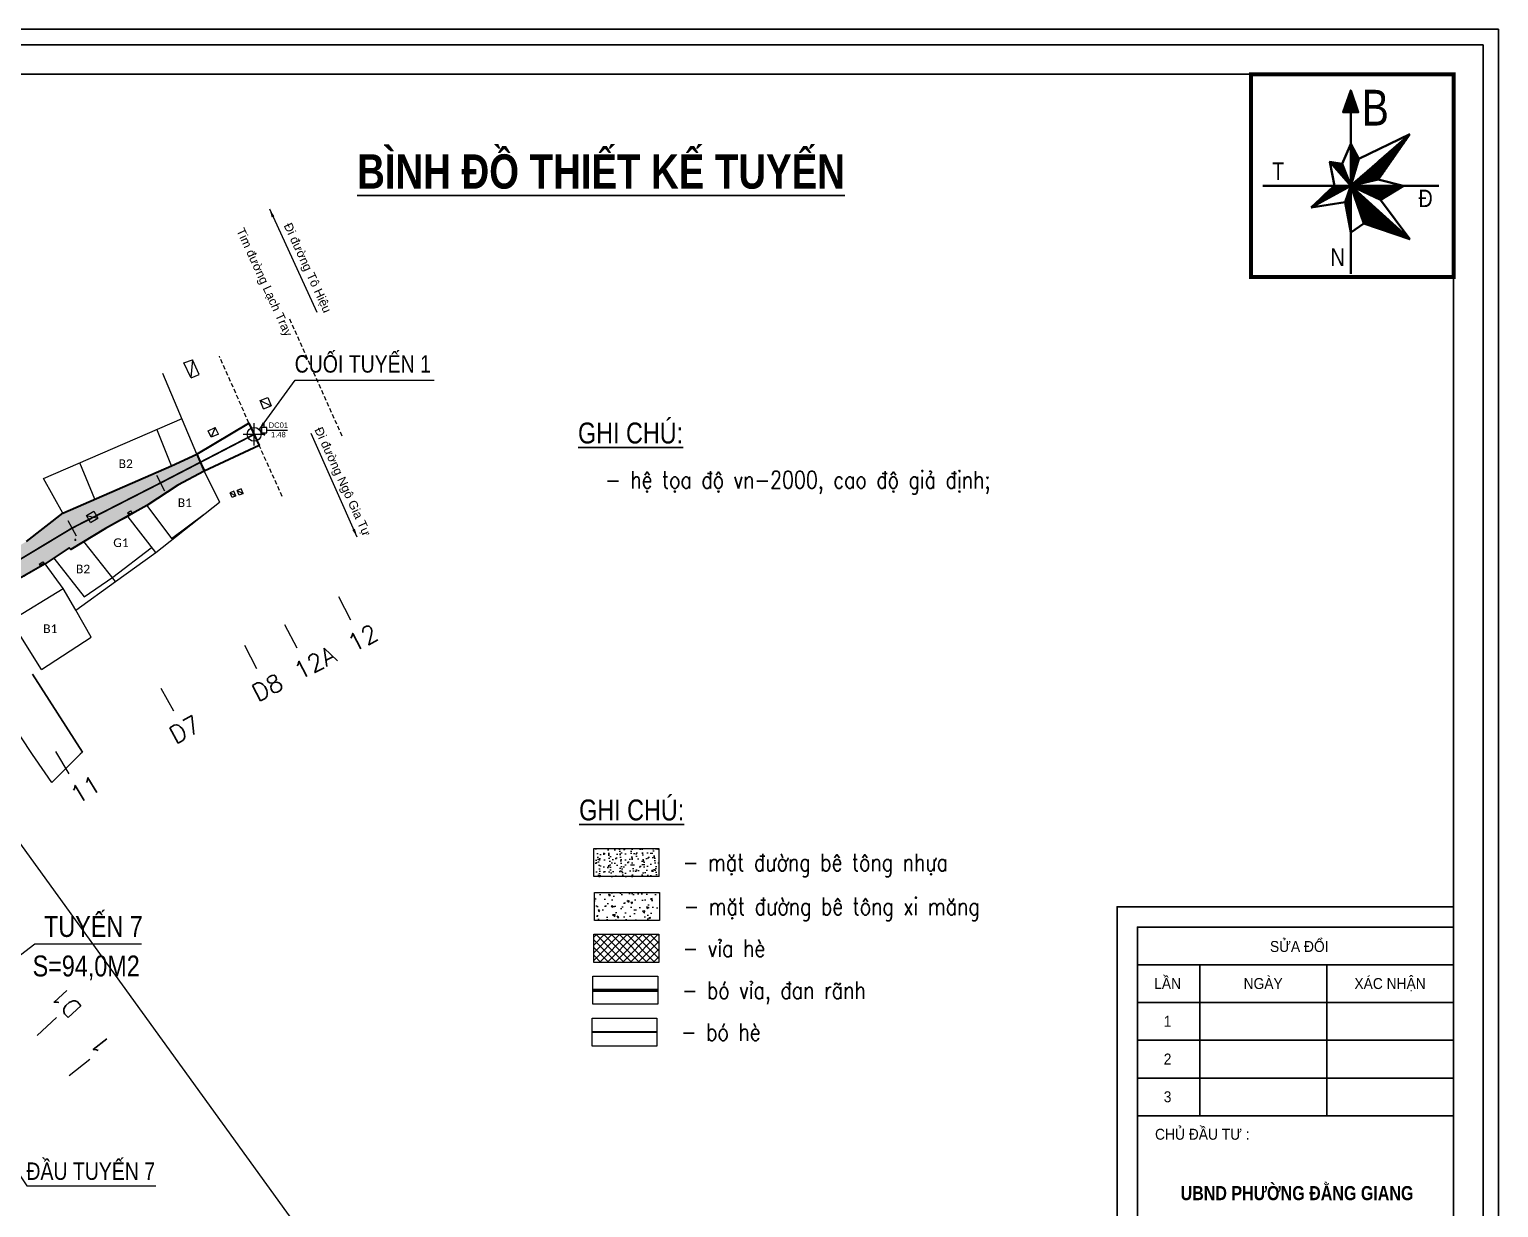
# Model space of a CAD drawing. Header units: metres. Extents: x 596585 to 599449, y 2303977 to 2307363.
# Drawn here: x 599279.8 to 599448.5, y 2304811.8 to 2304947.1 of the extents above; entities that cross this region are included whole.
import ezdxf
from ezdxf.enums import TextEntityAlignment as Align

# ---------------------------------------------------------------- set-up
doc = ezdxf.new("R2010")
doc.units = ezdxf.units.M
doc.header["$MEASUREMENT"] = 0
doc.header["$PDMODE"] = 2
doc.header["$PDSIZE"] = 0.1
doc.linetypes.add('CENTERX2', pattern=[4, 2.5, -0.5, 0.5, -0.5])
doc.linetypes.add('HIDDEN', pattern=[0.375, 0.25, -0.125])
for name, color, linetype in [('BT7-THAY', 7, 'Continuous'), ('Diep_Layer8', 8, 'Continuous'), ('duong', 3, 'Continuous'), ('ga', 5, 'Continuous'), ('GHI CHU', 7, 'Continuous'), ('GHICHU', 7, 'Continuous'), ('KHUNGTEN', 5, 'Continuous'), ('KYHIEU', 250, 'Continuous'), ('pntelev', 2, 'Continuous'), ('T.bao', 6, 'Continuous'), ('thep', 2, 'Continuous'), ('TUYEN', 7, 'Continuous'), ('TXT', 5, 'Continuous')]:
    doc.layers.add(name, color=color, linetype=linetype)
doc.layers.add('KCS_Plotter', color=11, linetype='Continuous', plot=False)
for name, color, linetype, lineweight in [('Khung', 1, 'Continuous', 35), ('Khungbo', 32, 'Continuous', 25), ('LC Dim', 8, 'Continuous', 18), ('LC Hatch', 252, 'Continuous', 9), ('LC Khac', 4, 'Continuous', 9), ('LC MANH DUT', 35, 'HIDDEN', 5), ('LC Net dam 1', 30, 'Continuous', 30), ('LC Net thay', 7, 'Continuous', 25), ('LC Text1', 3, 'Continuous', 20), ('LC Text2', 7, 'Continuous', 25), ('Level 10', 7, 'Continuous', 0)]:
    doc.layers.add(name, color=color, linetype=linetype, lineweight=lineweight)
doc.styles.add('ghi chu', font='arial.ttf')
doc.styles.add('LC 1', font='')
doc.styles.add('LC 3', font='vnsimli.shx', dxfattribs={"width": 0.75})
doc.styles.add('LC3', font='', dxfattribs={"width": 0.8})
doc.styles.add('Legend', font='calibri.ttf')
doc.styles.add('STYLE1', font='')
doc.styles.add('T2', font='', dxfattribs={"width": 0.8})
doc.styles.add('Ten duong', font='', dxfattribs={"width": 0.85})
doc.styles.add('TENCOC', font='Vnromanc.shx')
doc.styles.add('VnAvantH-B', font='')
doc.styles.get('LC 1').set_extended_font_data('.VnAvantH', bold=True)
doc.styles.get('LC3').set_extended_font_data('.VnArialH', bold=True)
doc.styles.get('STYLE1').set_extended_font_data('.VnArial')
doc.styles.get('T2').set_extended_font_data('.VnArialH')
doc.styles.get('Ten duong').set_extended_font_data('.VnBlackH')
doc.styles.get('VnAvantH-B').set_extended_font_data('.VnAvantH', bold=True)
doc.linetypes.add('ZIGZAG', pattern='A,0.0001,-0.2,[131,ltypeshp.shx,S=0.2,R=0,X=-0.2,Y=0],-0.4,[131,ltypeshp.shx,S=0.2,R=180,X=0.2,Y=0],-0.2', length=0.8001)
doc.dimstyles.get("Standard").update_dxf_attribs({"dimtxt": 0.18, "dimasz": 0.18, "dimexe": 0.18, "dimexo": 0.0625, "dimgap": 0.09, "dimtad": 0, "dimtih": 1, "dimtoh": 1, "dimdec": 4, "dimzin": 0, "dimdsep": 46, "dimtxsty": 'Standard', "dimcen": 0.09, "dimadec": 0, "dimazin": 0, "dimtfac": 1, "dimtdec": 4, "dimtofl": 0, "dimtmove": 0, "dimatfit": 3, "dimfxl": 1, "dimtolj": 1, "dimtzin": 0, "dimarcsym": 0})
pattern_1 = [(45, (599157.707368, 2304740.390247), (-0.0072604615, 0.0072604615), [])]

# ---------------------------------------------------------------- blocks, each defined once
blk = doc.blocks.new('a2')
at = {"layer": 'Defpoints', "flags": 128}
blk.add_lwpolyline([(297, 102.51), (0, 102.51), (0, -102.51), (297, -102.51)], close=True, dxfattribs=at)
at = {"layer": 'KHUNGTEN'}
blk.add_lwpolyline([(295.89, -100.5), (10, -100.5), (10, 101.39), (295.89, 101.39)], close=True, dxfattribs=at)
blk.add_lwpolyline([(293.77, 39.52), (269.61, 39.52), (269.61, -98.38)], dxfattribs=at)
at = {"layer": 'T.bao'}
for p, q in [((271.07, 35.35), (293.77, 35.35)), ((275.55, 35.35), (275.55, 24.51)), ((284.66, 35.35), (284.66, 24.51)), ((271.07, 32.64), (293.77, 32.64)), ((271.07, 29.93), (293.77, 29.93)), ((271.07, 27.22), (293.77, 27.22))]:
    blk.add_line(p, q, dxfattribs=at)
at = {"layer": 'thep'}
blk.add_line((271.07, 24.51), (293.77, 24.51), dxfattribs=at)
for points in [[(293.77, -98.38), (12.11, -98.38), (12.11, 99.28), (293.77, 99.28)], [(293.77, 38.06), (293.77, -98.38), (271.07, -98.38), (271.07, 38.06)]]:
    blk.add_lwpolyline(points, close=True, dxfattribs=at)
at = {"layer": 'TXT', "linetype": 'Continuous'}
blk.add_line((293.77, 38.06), (293.77, -98.38), dxfattribs=at)
at = {"layer": 'BT7-THAY', "linetype": 'ByBlock', "style": 'VnAvantH-B', "width": 0.85}
blk.add_text('ubnd ph\xadêng §»NG GIANG', height=1.013, dxfattribs=at).set_placement((282.53, 18.45), align=Align.CENTER)
at = {"layer": 'TXT', "linetype": 'Continuous', "style": 'T2', "width": 0.9}
for s, p in [('söa ®æi', (282.69, 36.27)), ('lÇn', (273.24, 33.61)), ('ngµy', (280.1, 33.61)), ('x¸c nhËn', (289.21, 33.61)), ('1', (273.24, 30.9)), ('2', (273.24, 28.19)), ('3', (273.24, 25.48))]:
    blk.add_text(s, height=0.788, dxfattribs=at).set_placement(p, align=Align.CENTER)
blk.add_text('chñ ®Çu t\xad :', height=0.7881, dxfattribs=at).set_placement((272.34, 22.79))
blk = doc.blocks.new('TIEUDE1')
at = {"layer": 'LC Text2', "color": 7, "style": 'LC 1'}
blk.add_attdef('TIªU§Ò', text='', height=5, dxfattribs=at).set_placement((0, 0), align=Align.BOTTOM_CENTER)
blk.add_attdef('TL', text='', height=3, dxfattribs=at).set_placement((0, -2), align=Align.TOP_CENTER)
blk = doc.blocks.new('bu lon')
at = {"layer": 'LC Khac', "color": 9}
for p, q in [((0.79, 0), (-0.79, 0)), ((0, -0.79), (0, 0.79))]:
    blk.add_line(p, q, dxfattribs=at)
at = {"layer": 'LC Khac', "color": 7}
blk.add_circle((0, 0), 0.5, dxfattribs=at)
blk = doc.blocks.new('MM')
at = {"layer": 'LC Khac', "xscale": 2.289702860291335, "yscale": 2.289702860291335, "zscale": 2.289702860291335}
blk.add_blockref('bu lon', (0, 0), dxfattribs=at)
blk = doc.blocks.new('dc')
at = {"layer": 'KYHIEU', "color": 1, "lineweight": 0}
blk.add_lwpolyline([(-0.5, -0.5), (0.5, -0.5), (0.5, 0.5), (-0.5, 0.5)], close=True, dxfattribs=at)
at = {"layer": 'KYHIEU', "color": 1, "lineweight": 0, "const_width": 0.025}
blk.add_lwpolyline([(-0.04, 0, 1), (0.04, 0, 1)], format="xyb", close=True, dxfattribs=at)
at = {"layer": 'KYHIEU', "color": 1, "lineweight": 0}
for points in [[(0, 0.5), (0, 1)], [(0.5, 0), (1, 0)], [(-0.5, 0), (-1, 0)], [(0, -0.5), (0, -1)]]:
    blk.add_lwpolyline(points, dxfattribs=at)
blk = doc.blocks.new('COCTRENTUYEN')
at = {"layer": 'TUYEN', "color": 2, "lineweight": 0}
for p, q in [((150.94, 257.83), (151.86, 256.05)), ((140.17, 252.24), (141.09, 250.46)), ((129.98, 247.03), (130.96, 245.28)), ((161.07, 238.3), (162.45, 235.64)), ((154.89, 235.09), (156.28, 232.43)), ((150.3, 232.71), (151.68, 230.05)), ((140.67, 227.8), (142.13, 225.18)), ((128.57, 220.5), (130.11, 217.93))]:
    blk.add_line(p, q, dxfattribs=at)
at = {"layer": 'TUYEN', "color": 3, "lineweight": 0}
for p, q in [((126.48, 187.9), (128.69, 189.94)), ((130.16, 183.29), (132.52, 185.15))]:
    blk.add_line(p, q, dxfattribs=at)
at = {"layer": 'TUYEN', "color": 1, "linetype": 'CENTERX2', "lineweight": 40, "const_width": 0.2}
blk.add_lwpolyline([(0, 0), (9.33, 34.54), (26.36, 91.65), (41.92, 141.27), (44.53, 156.91), (53.43, 191.27, -0.195591), (64.67, 206.38), (105, 230.82), (130.47, 246.16), (140.63, 251.35), (151.4, 256.94)], format="xyb", dxfattribs=at)
at = {"layer": 'TUYEN', "color": 2, "lineweight": 0, "flags": 128}
blk.add_lwpolyline([(144.76, 254.62), (145.68, 252.85)], dxfattribs=at)
at = {"layer": 'LC MANH DUT', "xscale": 0.6987324145411622, "yscale": 0.6987324145411622, "zscale": 0.6987324145411622, "rotation": 359.999216292062}
blk.add_blockref('MM', (151.4, 256.94, 0), dxfattribs=at)
at = {"layer": 'LC Text2', "style": 'T2', "width": 0.8}
for s, p in [('cuèi tuyÕn 1', (156.05, 264.03, 0)), ('®Çu tuyÕn 7', (125.24, 171.3, 0))]:
    blk.add_text(s, height=2, rotation=0.0008, dxfattribs=at).set_placement(p)
at = {"layer": 'TUYEN', "color": 2, "lineweight": 0, "style": 'TENCOC'}
for s, rotation, p in [('12', 27.4316, (162.8, 231.87)), ('12A', 27.4316, (156.62, 228.67)), ('D8', 27.4316, (151.82, 226.17)), ('D7', 29.0645, (142.37, 221.31)), ('11', 31.0494, (131.06, 214.41))]:
    blk.add_text(s, height=2, rotation=rotation, dxfattribs=at).set_placement(p)
at = {"layer": 'TUYEN', "color": 3, "lineweight": 0, "style": 'TENCOC'}
for s, rotation, p in [('D1', 132.6225, (131.74, 191.05)), ('1', 128.2765, (135.07, 186.76))]:
    blk.add_text(s, height=2, rotation=rotation, dxfattribs=at).set_placement(p)
at = {"layer": 'LC Dim', "lineweight": 0}
for points in [[(151.92, 257.43, 0), (156.1, 263.18, 0), (172.06, 263.18, 0)], [(121.41, 176.41), (125.29, 170.6), (140.09, 170.6)]]:
    blk.add_leader(points, dimstyle='Standard', override={"dimasz": 1, "dimgap": 0.09, "dimtad": 0, "dimdsep": 0, "dimtix": 1, "dimlwd": 0, "dimlwe": 0}, dxfattribs=at)
blk = doc.blocks.new('NENHIENTRANG')
at = {"layer": 'duong', "color": 4, "linetype": 'HIDDEN', "lineweight": 0, "ltscale": 2}
for p, q in [((88.8, 95.84), (82.67, 109.51)), ((78.08, 97.34), (74.69, 105.04)), ((72.09, 93.77), (78.08, 97.34)), ((79.26, 94.77), (72.95, 91.84)), ((81.91, 88.92), (79.26, 94.77)), ((72.09, 93.77), (69.2, 92.43)), ((69.2, 92.43), (56.7, 87.01)), ((69.9, 90.21), (72.95, 91.84)), ((66.35, 87.9), (69.9, 90.21)), ((64.09, 86.58), (66.35, 87.9)), ((56.7, 87.01), (52.52, 83.75)), ((61.62, 85.26), (64.09, 86.58)), ((57.61, 82.82), (61.62, 85.26)), ((54.67, 81.18), (57.44, 83.02)), ((57.44, 83.02), (57.61, 82.82)), ((47.67, 77.18), (54.67, 81.18))]:
    blk.add_line(p, q, dxfattribs=at)
at = {"layer": 'ga', "linetype": 'Continuous', "lineweight": 0}
for p, q in [((70.6, 104.28), (71.58, 104.62)), ((71.58, 104.62), (71.4, 102.57)), ((72.38, 102.92), (71.58, 104.62)), ((71.4, 102.57), (70.6, 104.28)), ((79.35, 99.94), (80.24, 100.3)), ((79.74, 99), (79.35, 99.94)), ((79.35, 99.94), (80.63, 99.35)), ((79.74, 99), (80.63, 99.35)), ((73.76, 95.72), (73.39, 96.46)), ((74.2, 96.84), (73.76, 95.72)), ((74.57, 96.09), (74.2, 96.84)), ((74.57, 96.09), (73.76, 95.72)), ((76.73, 89.61), (77.4, 89.27)), ((75.92, 89.34), (76.57, 89)), ((59.42, 86.75), (60.28, 87.22)), ((59.88, 85.95), (59.42, 86.75)), ((59.42, 86.75), (60.74, 86.41)), ((59.88, 85.95), (60.74, 86.41)), ((64.15, 87.05), (64.69, 86.93)), ((53.99, 81.16), (54.42, 81.41)), ((54.08, 81), (54.52, 81.25))]:
    blk.add_line(p, q, dxfattribs=at)
at = {"layer": 'ga', "linetype": 'Continuous', "lineweight": 0, "flags": 128}
for points in [[(71.43, 102.55), (72.38, 102.92)], [(80.24, 100.3), (80.63, 99.35)], [(73.39, 96.46), (74.2, 96.84)], [(76.35, 89.53), (75.92, 89.34)], [(76.57, 89), (76.35, 89.53)], [(77.18, 89.81), (76.73, 89.61)], [(76.95, 89.08), (76.73, 89.61)], [(77.4, 89.27), (77.18, 89.81)], [(76.14, 88.81), (75.92, 89.34)], [(76.57, 89), (76.16, 88.8)], [(77.4, 89.27), (76.95, 89.08)], [(60.28, 87.22), (60.74, 86.41)], [(64.15, 87.05), (64.48, 87.28), (64.69, 86.93)], [(64.15, 87.05), (64.34, 86.72)], [(53.99, 81.16), (54.08, 81)], [(54.42, 81.41), (54.52, 81.25)]]:
    blk.add_lwpolyline(points, dxfattribs=at)
at = {"layer": 'GHICHU', "lineweight": 0}
blk.add_line((80.45, 96.55), (82.51, 96.55), dxfattribs=at)
at = {"layer": 'Level 10', "color": 8, "linetype": 'ByBlock', "lineweight": 13}
for p, q in [((72.09, 93.77), (68.2, 103.04)), ((54.47, 90.97), (70.41, 97.89)), ((56.7, 87.01), (54.47, 90.97)), ((67.38, 82.48), (74.69, 88.26)), ((67.38, 82.48), (64.2, 86.6)), ((62.76, 79.17), (59.12, 83.74)), ((56.73, 78.34), (54.67, 81.18)), ((62.76, 79.17), (67.38, 82.48)), ((58.21, 75.85), (56.73, 78.34)), ((58.21, 75.85), (62.76, 79.17)), ((59.98, 72.76), (58.21, 75.85)), ((54.26, 69.04), (59.98, 72.76)), ((58.96, 59.55), (53.21, 68.5)), ((53.21, 68.5), (58.96, 59.55)), ((53.21, 59.29), (49.24, 65.25)), ((53.55, 58.78), (53.21, 59.29)), ((58.7, 59.32), (55.43, 56.08)), ((58.96, 59.55), (58.7, 59.32)), ((55.43, 56.08), (53.55, 58.78))]:
    blk.add_line(p, q, dxfattribs=at)
at = {"layer": 'Level 10', "color": 8, "linetype": 'ByBlock', "lineweight": 0}
for p, q in [((69.2, 92.43), (67.52, 96.64)), ((60.37, 88.6), (58.65, 92.78)), ((72.95, 91.84), (74.69, 88.26)), ((66.35, 87.9), (69.2, 84.1)), ((69.2, 84.1), (72.93, 86.88)), ((62.44, 79.65), (66.87, 83.03)), ((55.69, 81.84), (59.17, 77.4)), ((59.17, 77.4), (62.44, 79.65)), ((50.74, 74.68), (56.73, 78.34)), ((54.26, 69.04), (50.74, 74.68))]:
    blk.add_line(p, q, dxfattribs=at)
at = {"layer": 'Level 10', "color": 8, "linetype": 'Continuous', "lineweight": 0}
blk.add_point((58.15, 83.94), dxfattribs=at)
at = {"layer": 'GHICHU', "lineweight": 0}
ref = blk.add_blockref('dc', (79.83, 96.55), dxfattribs=dict(at, xscale=0.6250000000103964, yscale=0.6250000000103964, zscale=0.6250000000103964))
ref.add_attrib('T1', 'DC01', dxfattribs={"layer": '0', "color": 1, "height": 0.625, "style": 'STYLE1'}).set_placement((81.46, 96.8), align=Align.CENTER)
ref.add_attrib('4.700', '1.48', dxfattribs={"layer": '0', "color": 1, "height": 0.625, "style": 'STYLE1'}).set_placement((81.46, 95.72), align=Align.CENTER)
at = {"layer": 'GHI CHU', "linetype": 'Continuous', "lineweight": 0, "char_height": 1, "attachment_point": 1, "rotation": 294.592, "style": 'ghi chu'}
for s, insert in [('\\pt3;Tim đường Lạch Tray', (77.52, 119.89)), ('\\pt3;Đi đường Tô Hiệu', (82.96, 120.48)), ('\\pt3;Đi đường Ngô Gia Tự', (86.49, 97.02))]:
    blk.add_mtext_dynamic_manual_height_columns(s, width=16.0582, gutter_width=1, heights=[0], dxfattribs=dict(at, insert=insert))
at = {"layer": 'Level 10', "color": 8, "linetype": 'Continuous', "lineweight": 13, "style": 'Legend'}
for s, p in [('B2', (63.11, 92.18)), ('B1', (69.9, 87.7)), ('G1', (62.5, 83.11)), ('B2', (58.21, 80.09)), ('B1', (54.45, 73.23))]:
    blk.add_text(s, height=1, dxfattribs=at).set_placement(p)
at = {"linetype": 'Continuous', "lineweight": 0}
for points in [[(80.43, 121.96), (85.86, 110.11)], [(90.51, 84.23), (85.23, 96.14)]]:
    blk.add_leader(points, dimstyle='Standard', override={"dimasz": 1, "dimgap": 0.09, "dimtad": 0, "dimdsep": 0, "dimtix": 1, "dimlwd": 0, "dimlwe": 0}, dxfattribs=at)

msp = doc.modelspace()

# ---------------------------------------------------------------- hatches: boundary and pattern name
at = {"layer": 'Diep_Layer8', "linetype": 'Continuous', "lineweight": 0}
h = msp.add_hatch(dxfattribs=at)
h.set_pattern_fill('ANSI37', color=256, scale=5, angle=90)
h.set_pattern_definition([(135, (599339.17865, 2304847.9956), (-0.441942, -0.441942), []), (225, (599339.17865, 2304847.9956), (0.441942, -0.441942), [])])
h.paths.add_polyline_path([(599352.084, 2304839.948), (599352.084, 2304843.182), (599344.622, 2304843.182), (599344.622, 2304839.948)])
at = {"layer": 'Khung'}
h = msp.add_hatch(dxfattribs=at)
h.set_pattern_fill('ANSI31', color=150, scale=0.082143, style=0)
h.set_pattern_definition(pattern_1)
h.paths.add_polyline_path([(599431.559, 2304940.106), (599430.685, 2304937.61), (599431.559, 2304937.61), (599432.433, 2304937.61)])
h = msp.add_hatch(dxfattribs=at)
h.set_pattern_fill('ANSI31', color=150, scale=0.082143, style=0)
h.set_pattern_definition(pattern_1)
h.paths.add_polyline_path([(599438.346, 2304935.082), (599431.559, 2304929.163), (599431.559, 2304929.163), (599434.727, 2304929.875)])
h = msp.add_hatch(dxfattribs=at)
h.set_pattern_fill('ANSI31', color=150, scale=0.082143, style=0)
h.set_pattern_definition(pattern_1)
h.paths.add_polyline_path([(599432.494, 2304932.248), (599431.562, 2304933.969), (599431.559, 2304933.963), (599431.559, 2304929.163)])
h = msp.add_hatch(dxfattribs=at)
h.set_pattern_fill('ANSI31', color=150, scale=0.082143, style=0)
h.set_pattern_definition(pattern_1)
h.paths.add_polyline_path([(599430.568, 2304931.682), (599429.17, 2304931.898), (599431.559, 2304929.163)])
h = msp.add_hatch(dxfattribs=at)
h.set_pattern_fill('ANSI31', color=150, scale=0.082143, style=0)
h.set_pattern_definition(pattern_1)
h.paths.add_polyline_path([(599431.559, 2304929.163), (599429.681, 2304929.163), (599427.032, 2304926.669)])
h = msp.add_hatch(dxfattribs=at)
h.set_pattern_fill('ANSI31', color=150, scale=0.082143, style=0)
h.set_pattern_definition(pattern_1)
h.paths.add_polyline_path([(599431.559, 2304929.163), (599430.912, 2304927.268), (599431.557, 2304923.801), (599431.559, 2304923.802)])
h = msp.add_hatch(dxfattribs=at)
h.set_pattern_fill('ANSI31', color=150, scale=0.082143, style=0)
h.set_pattern_definition(pattern_1)
h.paths.add_polyline_path([(599437.609, 2304929.16), (599437.596, 2304929.163), (599431.559, 2304929.163), (599434.976, 2304927.544)])
h = msp.add_hatch(dxfattribs=at)
h.set_pattern_fill('ANSI31', color=150, scale=0.082143, style=0)
h.set_pattern_definition(pattern_1)
h.paths.add_polyline_path([(599438.346, 2304923.012), (599431.559, 2304929.163), (599433.082, 2304924.817)])
at = {"layer": 'LC Hatch', "linetype": 'Continuous', "lineweight": 0}
h = msp.add_hatch(dxfattribs=at)
h.set_pattern_fill('AR-SAND', color=256, scale=0.5, angle=90)
h.set_pattern_definition([(127.5, (598794.324, 2304714.68224), (-0.9634119, -0.0314967), [0, -0.76, 0, -0.85, 0, -0.8125]), (97.5, (598794.324, 2304714.6822), (-1.411073, 0.8848884), [0, -0.41, 0, -0.685, 0, -0.2625]), (57.5, (598794.324, 2304714.06724), (-0.0028295, 1.5570709), [0, -0.25, 0, -0.9, 0, -1.175]), (47.5, (598794.324, 2304714.0672), (-0.4388378, 1.5030633), [0, -0.125, 0, -0.59, 0, -0.675])])
h.paths.add_polyline_path([(599200.922, 2304799.886), (599202.958, 2304807.872), (599203.716, 2304811.059), (599204.51, 2304814.302), (599205.419, 2304818.39), (599206.734, 2304822.932), (599209.335, 2304832.136), (599210.974, 2304838.237), (599212.1, 2304841.026), (599215.16, 2304843.165), (599214.249, 2304844.276), (599217.975, 2304846.845), (599219.291, 2304847.911), (599224.556, 2304851.358), (599229.179, 2304854.255), (599233.152, 2304856.668), (599236.763, 2304858.746), (599240.224, 2304860.903), (599240.374, 2304860.684), (599241.668, 2304861.572), (599245.083, 2304863.818), (599251.846, 2304867.917), (599259.791, 2304872.841), (599266.731, 2304876.896), (599270.482, 2304879.234), (599274.619, 2304881.734), (599281.619, 2304885.731), (599284.394, 2304887.569), (599284.563, 2304887.366), (599288.57, 2304889.811), (599293.304, 2304892.45), (599296.851, 2304894.763), (599299.901, 2304896.386), (599299.045, 2304898.325), (599296.149, 2304896.977), (599283.646, 2304891.556), (599279.472, 2304888.298), (599276.014, 2304886.255), (599272.068, 2304883.962), (599260.274, 2304877.111), (599256.47, 2304874.823), (599252.908, 2304872.797), (599242.515, 2304867.18), (599240.808, 2304866.127), (599229.837, 2304859.128), (599222.946, 2304854.766), (599212.844, 2304848.838), (599211.217, 2304847.534), (599207.475, 2304843.087), (599208.489, 2304842.288), (599208.287, 2304841.821), (599205.733, 2304836.867), (599202.196, 2304821.358), (599200.2, 2304815.335), (599199.717, 2304814.805), (599199.266, 2304812.726), (599199.412, 2304812.572), (599199.543, 2304812.23), (599200.129, 2304811.794), (599197.888, 2304805.26), (599195.138, 2304796.668), (599193.811, 2304793.013), (599194.276, 2304792.851, -0.3657961), (599194.605, 2304792.297), (599194.055, 2304788.997, -0.0346369), (599192.446, 2304782.268), (599177.973, 2304736.125), (599176.653, 2304731.697), (599176.872, 2304731.591), (599176.864, 2304731.563, -0.2741066), (599176.988, 2304731.069), (599176.096, 2304728.077), (599175.347, 2304725.565), (599163.126, 2304684.566), (599161.788, 2304680.087), (599161.79, 2304680.086), (599161.413, 2304678.819), (599151.813, 2304643.303), (599157.863, 2304642.921, -0.4743476), (599156.96, 2304644.18), (599165.972, 2304677.523), (599182.984, 2304734.592), (599200.337, 2304789.919, -0.4647143), (599201.042, 2304790.215), (599201.073, 2304790.199)])
h = msp.add_hatch(dxfattribs=at)
h.set_pattern_fill('AR-SAND', color=256, scale=0.5, angle=90)
h.set_pattern_definition([(127.5, (550.3955, 133.3134), (-0.9634118845, -0.03149667905), [0, -0.76, 0, -0.85, 0, -0.8125]), (97.5, (550.3955, 133.3134), (-1.4110730326, 0.8848883526), [0, -0.41, 0, -0.685, 0, -0.2625]), (57.5, (550.3955, 132.6984), (-0.00282952677, 1.55707093088), [0, -0.25, 0, -0.9, 0, -1.175]), (47.5, (550.3955, 132.6984), (-0.4388377825, 1.5030633023), [0, -0.125, 0, -0.59, 0, -0.675])])
h.paths.add_polyline_path([(599352.1, 2304849.812), (599352.1, 2304853.046), (599344.638, 2304853.046), (599344.638, 2304849.812)])
h = msp.add_hatch(dxfattribs=at)
h.set_pattern_fill('AR-CONC', color=256, scale=0.3, angle=90)
h.set_pattern_definition([(140, (599344.7195, 2304847.9956), (0.18826, 2.15178), [0.225, -2.475]), (85, (599344.7195, 2304847.9956), (-2.2566, -0.41625), [0.18, -1.98]), (190.45, (599344.7352, 2304848.175), (-2.0683, 1.73553), [0.1912, -2.10343]), (136.184, (599344.1195, 2304847.9956), (0.49656, 3.2017), [0.3375, -3.7125]), (186.636, (599344.161, 2304848.2624), (-2.9224, 2.804), [0.2868, -3.1551]), (81.184, (599344.1195, 2304847.9956), (-2.9224, 2.804), [0.27, -2.97]), (111, (599344.2695, 2304848.2956), (1.20786, 1.79072), [0.225, -2.475]), (56, (599344.2695, 2304848.2956), (-2.17545, 0.72995), [0.18, -1.98]), (161.451, (599344.3701, 2304848.4448), (-0.9676, 2.52067), [0.1912, -2.10343]), (127.5, (599344.7195, 2304847.9956), (-0.99868, 0.03648), [0, -1.956, 0, -2.01, 0, -1.9875]), (97.5, (599344.7195, 2304847.9956), (-1.18324, 0.78921), [0, -1.146, 0, -1.911, 0, -0.7575]), (57.5, (599344.7195, 2304847.3266), (0.067665, 1.60147), [0, -0.75, 0, -2.34, 0, -3.105]), (47.5, (599344.7195, 2304847.0266), (-0.30031, 1.74956), [0, -0.975, 0, -1.554, 0, -2.205])])
h.paths.add_polyline_path([(599352.181, 2304844.761), (599352.181, 2304847.996), (599344.719, 2304847.996), (599344.719, 2304844.761)])

# ---------------------------------------------------------------- linework, layer by layer
at = {"layer": 'KCS_Plotter', "linetype": 'Continuous', "lineweight": 0}
msp.add_line((599210.944, 2304947.126), (599448.544, 2304619.105), dxfattribs=at)
at = {"layer": 'Khung', "color": 0}
for p, q in [((599431.559, 2304929.163), (599438.346, 2304935.082)), ((599432.494, 2304932.248), (599438.346, 2304935.082)), ((599438.346, 2304935.082), (599434.727, 2304929.875)), ((599430.567, 2304931.682), (599431.559, 2304933.963)), ((599431.559, 2304933.973), (599432.494, 2304932.248)), ((599429.681, 2304929.163), (599429.17, 2304931.898)), ((599429.17, 2304931.898), (599430.567, 2304931.682)), ((599434.727, 2304929.875), (599437.596, 2304929.163)), ((599427.032, 2304926.669), (599429.681, 2304929.163)), ((599437.613, 2304929.163), (599434.976, 2304927.544)), ((599437.596, 2304929.163), (599437.613, 2304929.163)), ((599430.912, 2304927.268), (599427.032, 2304926.669)), ((599431.559, 2304923.789), (599430.912, 2304927.268)), ((599434.976, 2304927.544), (599438.346, 2304923.012)), ((599433.082, 2304924.817), (599431.559, 2304923.802)), ((599438.346, 2304923.012), (599433.082, 2304924.817))]:
    msp.add_line(p, q, dxfattribs=at)
for points in [[(599431.559, 2304940.106), (599430.685, 2304937.61), (599432.433, 2304937.61)], [(599430.685, 2304937.61), (599431.559, 2304940.106), (599432.433, 2304937.61), (599431.559, 2304937.61)]]:
    msp.add_lwpolyline(points, close=True, dxfattribs=at)
for points in [[(599431.559, 2304937.61), (599431.559, 2304919.052)], [(599429.17, 2304931.898), (599431.559, 2304929.163)], [(599430.568, 2304931.682), (599431.559, 2304929.163)], [(599432.494, 2304932.248), (599431.559, 2304929.163)], [(599434.727, 2304929.875), (599431.559, 2304929.163)], [(599421.448, 2304929.163), (599441.67, 2304929.163)], [(599427.032, 2304926.669), (599431.559, 2304929.163)], [(599430.912, 2304927.268), (599431.559, 2304929.163)], [(599433.082, 2304924.817), (599431.559, 2304929.163)], [(599438.346, 2304923.012), (599431.559, 2304929.163)], [(599434.976, 2304927.544), (599431.559, 2304929.163)]]:
    msp.add_lwpolyline(points, dxfattribs=at)
at = {"layer": 'Khungbo', "color": 0, "lineweight": 50, "const_width": 0.47}
msp.add_lwpolyline([(599420.1, 2304918.683), (599443.376, 2304918.683), (599443.376, 2304941.959), (599420.1, 2304941.959)], close=True, dxfattribs=at)
at = {"layer": 'LC Net dam 1', "color": 2}
for points in [[(599279.472, 2304888.298), (599283.646, 2304891.556), (599283.646, 2304891.556), (599296.149, 2304896.977), (599299.045, 2304898.325), (599305.033, 2304901.889), (599306.209, 2304899.321), (599299.901, 2304896.386), (599296.851, 2304894.763), (599293.304, 2304892.45), (599293.304, 2304892.45), (599288.57, 2304889.811), (599284.563, 2304887.366), (599284.394, 2304887.569), (599281.619, 2304885.731), (599274.619, 2304881.734)], [(599299.045, 2304898.325), (599299.901, 2304896.386)]]:
    msp.add_lwpolyline(points, dxfattribs=at)
at = {"layer": 'LC Net dam 1', "linetype": 'HIDDEN', "lineweight": 0, "ltscale": 4, "const_width": 0.4, "flags": 128}
msp.add_lwpolyline([(599351.987, 2304836.751), (599344.525, 2304836.751)], dxfattribs=at)
at = {"layer": 'LC Net dam 1', "color": 2, "linetype": 'ZIGZAG', "ltscale": 1.5, "flags": 128}
msp.add_lwpolyline([(599351.89, 2304831.937), (599344.428, 2304831.937)], dxfattribs=at)
at = {"layer": 'LC Net thay', "linetype": 'Continuous', "lineweight": 0}
for points in [[(599344.638, 2304853.046), (599352.1, 2304853.046), (599352.1, 2304849.812), (599344.638, 2304849.812)], [(599344.719, 2304847.996), (599352.181, 2304847.996), (599352.181, 2304844.761), (599344.719, 2304844.761)], [(599344.622, 2304843.182), (599352.084, 2304843.182), (599352.084, 2304839.948), (599344.622, 2304839.948)], [(599344.525, 2304838.368), (599351.987, 2304838.368), (599351.987, 2304835.134), (599344.525, 2304835.134)], [(599344.428, 2304833.554), (599351.89, 2304833.554), (599351.89, 2304830.32), (599344.428, 2304830.32)]]:
    msp.add_lwpolyline(points, close=True, dxfattribs=at)
msp.add_circle((599305.629, 2304900.609), 0.8, dxfattribs=at)

# ---------------------------------------------------------------- block references
at = {"layer": 'LC Net dam 1', "linetype": 'Continuous', "lineweight": 0}
msp.add_blockref('NENHIENTRANG', (599226.95, 2304804.55), dxfattribs=at)
at = {"layer": 'LC Text2'}
ref = msp.add_blockref('TIEUDE1', (599345.466, 2304927.651, 0), dxfattribs=dict(at, xscale=0.8000020620485555, yscale=0.8000020620485555, zscale=0.8000020620485555, rotation=359.9999999976748))
ref.add_attrib('TIªU§Ò', '%%Ub×nh ®å thiÕt kÕ tuyÕn', dxfattribs={"color": 7, "height": 3.93954, "rotation": 360, "style": 'LC3', "width": 0.8}).set_placement((599345.466, 2304927.651), align=Align.BOTTOM_CENTER)
at = {"layer": 'LC Text2', "linetype": 'Continuous', "lineweight": 0}
msp.add_blockref('COCTRENTUYEN', (599154.233, 2304643.669), dxfattribs=at)
at = {"layer": 'pntelev', "linetype": 'Continuous', "lineweight": 0, "xscale": 1.6, "yscale": 1.6, "zscale": 1.6}
msp.add_blockref('a2', (598973.344, 2304783.116), dxfattribs=at)

# ---------------------------------------------------------------- texts
at = {"layer": 'Khung', "color": 0, "style": 'Ten duong', "width": 0.85}
for s, height, p in [('B', 4.107, (599432.83, 2304936.078)), ('t', 2, (599422.535, 2304929.836)), ('®', 2, (599439.337, 2304926.713)), ('n', 2, (599429.241, 2304919.959))]:
    msp.add_text(s, height=height, dxfattribs=at).set_placement(p)
at = {"layer": 'LC Text1', "color": 3, "style": 'LC 3', "width": 0.8}
for s, height, p in [('- hÖ täa ®é vn-2000, cao ®é gi¶ ®Þnh;', 2.00001, (599345.95, 2304894.39, 0)), ('- mÆt ®\xadêng bª t«ng nhùa', 2.00001, (599354.871, 2304850.438, 0)), ('- mÆt ®\xadêng bª t«ng xi m¨ng', 2.00001, (599354.952, 2304845.388, 0)), ('- vØa hÌ', 2, (599354.854, 2304840.574, 0)), ('- bã vØa, ®an r·nh', 2.00001, (599354.757, 2304835.76, 0)), ('- bã hÌ', 2, (599354.66, 2304830.947, 0))]:
    msp.add_text(s, height=height, rotation=360, dxfattribs=at).set_placement(p)
at = {"layer": 'LC Text2', "style": 'T2', "width": 0.8}
for s, height, p in [('%%Ughi chó:', 2.40001, (599342.82, 2304899.559, 0)), ('%%Ughi chó:', 2.40001, (599342.947, 2304856.261, 0)), ('tuyÕn 7', 2.4, (599281.503, 2304842.879)), ('s=94,0m2', 2.4, (599280.188, 2304838.339))]:
    msp.add_text(s, height=height, rotation=360, dxfattribs=at).set_placement(p)

# ---------------------------------------------------------------- leaders
at = {"layer": 'LC Dim', "linetype": 'Continuous', "lineweight": 0}
msp.add_leader([(599265.51, 2304830.762, 0), (599280.444, 2304842.067, 0), (599292.698, 2304842.067, 0)], dimstyle='Standard', override={"dimtxt": 0.5, "dimasz": 1.5, "dimgap": 0.09, "dimtad": 0, "dimdec": 2, "dimdsep": 0, "dimtdec": 2, "dimtix": 1, "dimlwd": 0, "dimlwe": 0}, dxfattribs=at)

doc.saveas('drawing.dxf')
